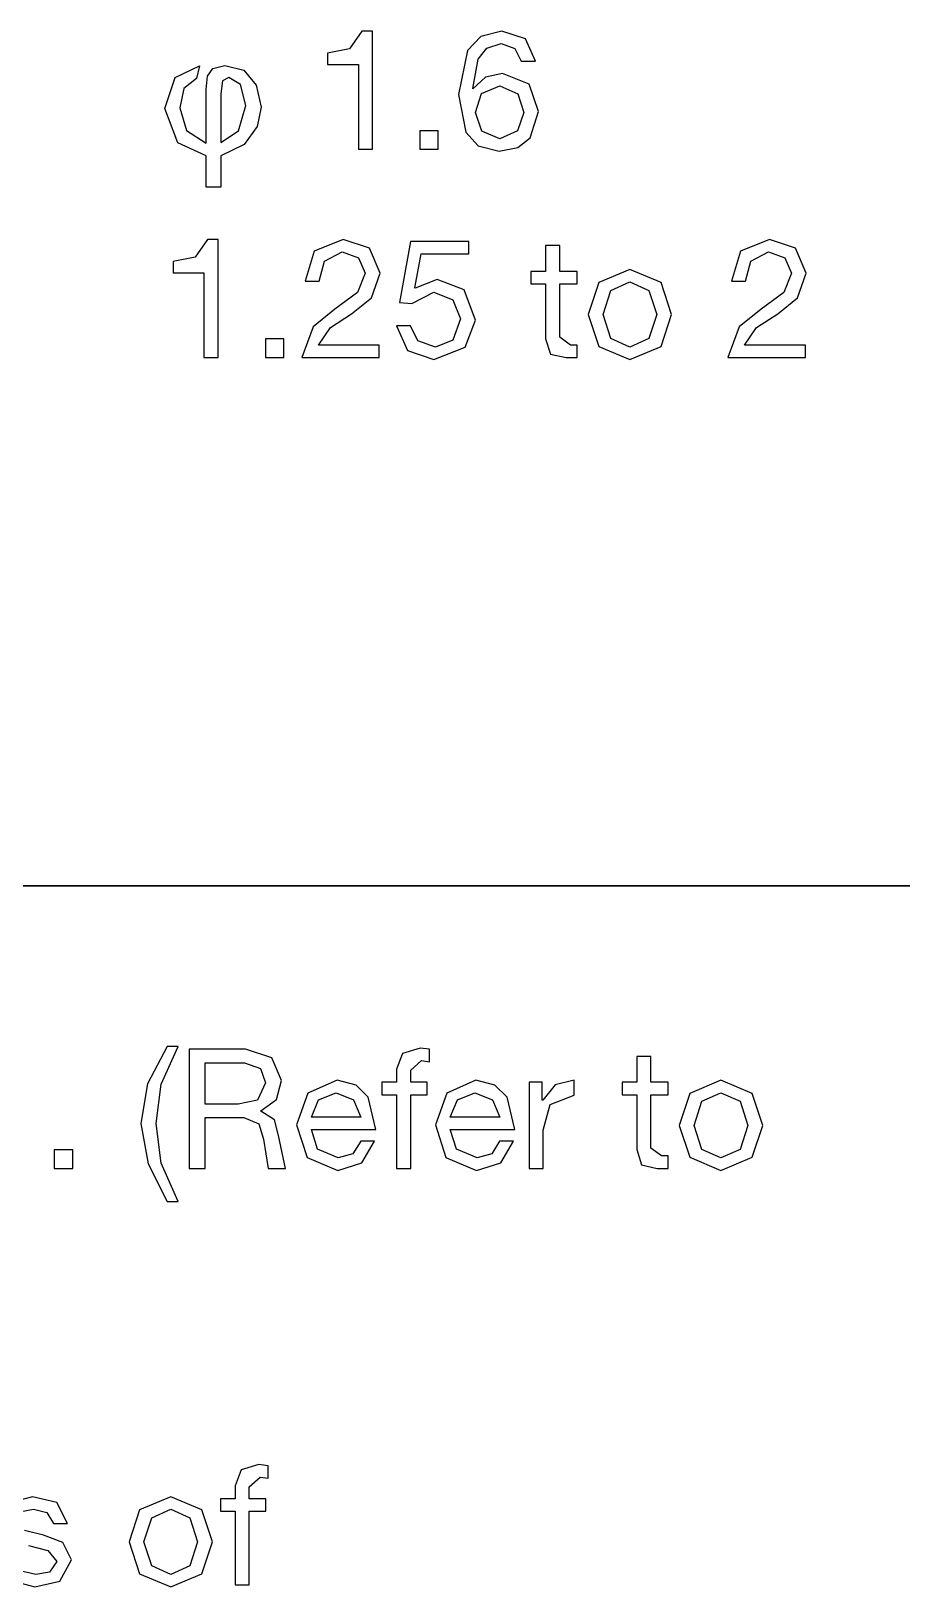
# Model space of a CAD drawing. Extents: x -212 to 220, y 7 to 294.
# Drawn here: x 105.86 to 120.6, y 93.51 to 119.86 of the extents above; entities that cross this region are included whole.
import ezdxf

# ---------------------------------------------------------------- set-up
doc = ezdxf.new("R2010")
doc.units = 0

msp = doc.modelspace()

# ---------------------------------------------------------------- linework, layer by layer
at = {"layer": '1'}
for p, q in [((111.459612, 119.862609), (111.25394, 119.561336)), ((111.641513, 119.862609), (111.459612, 119.862609)), ((111.641513, 117.861702), (111.641513, 119.862609)), ((113.47796, 119.772627), (113.251747, 119.533431)), ((113.833622, 119.862609), (113.47796, 119.772627)), ((113.574724, 119.576516), (113.82122, 119.65177)), ((113.82122, 119.65177), (114.05273, 119.569604)), ((114.22998, 119.729284), (113.833622, 119.862609)), ((114.399995, 119.354114), (114.22998, 119.729284)), ((111.25394, 119.561336), (110.880837, 119.486405)), ((110.880837, 119.486405), (110.880837, 119.296236)), ((113.251747, 119.533431), (113.097751, 118.791876)), ((113.337529, 118.891094), (113.430547, 119.387704)), ((113.430547, 119.387704), (113.574724, 119.576516)), ((114.05273, 119.569604), (114.160216, 119.354114)), ((108.300985, 119.078353), (108.71164, 119.275412)), ((108.71164, 119.275412), (108.663408, 119.060439)), ((108.71164, 119.275412), (108.71164, 119.275412)), ((108.846687, 119.099024), (108.940393, 119.228559)), ((108.940393, 119.228559), (109.141587, 119.279546)), ((109.141587, 119.279546), (109.461291, 119.19962)), ((109.461291, 119.19962), (109.670752, 118.94744)), ((110.880837, 119.296236), (111.401735, 119.296236)), ((111.401735, 119.296236), (111.401735, 117.861702)), ((113.84189, 119.147409), (113.55457, 119.085397)), ((114.291991, 118.962407), (113.84189, 119.147409)), ((114.160216, 119.354114), (114.399995, 119.354114)), ((108.123219, 118.550566), (108.300985, 119.078353)), ((108.449468, 118.888184), (108.378155, 118.56159)), ((108.663408, 119.060439), (108.449468, 118.888184)), ((108.826016, 118.874404), (108.846687, 119.099024)), ((108.826016, 117.964901), (108.826016, 118.874404)), ((109.10438, 119.023232), (109.071307, 118.802746)), ((109.211866, 119.074219), (109.10438, 119.023232)), ((109.404791, 118.96122), (109.211866, 119.074219)), ((109.495742, 118.601553), (109.404791, 118.96122)), ((109.670752, 118.94744), (109.75619, 118.576748)), ((113.341664, 118.88696), (113.337529, 118.891094)), ((113.55457, 119.085397), (113.341664, 118.88696)), ((113.488941, 118.805828), (113.796415, 118.936569)), ((113.796415, 118.936569), (114.102856, 118.802211)), ((113.796415, 118.936569), (113.796415, 118.936569)), ((114.453738, 118.498354), (114.291991, 118.962407)), ((109.071307, 118.802746), (109.071307, 117.975925)), ((109.37034, 118.171606), (109.495742, 118.601553)), ((109.75619, 118.576748), (109.688666, 118.244642)), ((113.097751, 118.791876), (113.219707, 118.152123)), ((113.383005, 118.485952), (113.488941, 118.805828)), ((114.102856, 118.802211), (114.201558, 118.481818)), ((108.34646, 117.973169), (108.123219, 118.550566)), ((108.378155, 118.56159), (108.489776, 118.179874)), ((113.492042, 118.169693), (113.383005, 118.485952)), ((114.201558, 118.481818), (114.096655, 118.172276)), ((114.310078, 118.054971), (114.453738, 118.498354)), ((108.489776, 118.179874), (108.826016, 117.964901)), ((109.071307, 117.975925), (109.37034, 118.171606)), ((109.688666, 118.244642), (109.469559, 117.940096)), ((112.755654, 118.175894), (112.441462, 118.175894)), ((112.441462, 118.175894), (112.441462, 117.861702)), ((112.755654, 117.861702), (112.755654, 118.175894)), ((113.219707, 118.152123), (113.429126, 117.919838)), ((113.796415, 118.039468), (113.492042, 118.169693)), ((114.096655, 118.172276), (113.796415, 118.039468)), ((114.104923, 117.892578), (114.310078, 118.054971)), ((108.826016, 117.748549), (108.34646, 117.973169)), ((109.469559, 117.940096), (109.071307, 117.748549)), ((111.401735, 117.861702), (111.641513, 117.861702)), ((112.441462, 117.861702), (112.755654, 117.861702)), ((113.429126, 117.919838), (113.788147, 117.828629)), ((113.788147, 117.828629), (114.104923, 117.892578)), ((108.826016, 117.22214), (108.826016, 117.748549)), ((109.071307, 117.748549), (109.071307, 117.22214)), ((109.071307, 117.22214), (108.826016, 117.22214)), ((108.845824, 116.335183), (108.640152, 116.03391)), ((109.027724, 116.335183), (108.845824, 116.335183)), ((109.027724, 114.334276), (109.027724, 116.335183)), ((111.146454, 116.335183), (110.656562, 116.133646)), ((111.588803, 116.187389), (111.146454, 116.335183)), ((112.2854, 116.30211), (112.099365, 115.26445)), ((113.273451, 116.30211), (112.2854, 116.30211)), ((113.273451, 116.091271), (113.273451, 116.30211)), ((114.812372, 116.231831), (114.572593, 116.231831)), ((114.572593, 116.231831), (114.572593, 115.793616)), ((114.812372, 115.793616), (114.812372, 116.231831)), ((118.362535, 116.335183), (117.872643, 116.133646)), ((118.804884, 116.187389), (118.362535, 116.335183)), ((108.640152, 116.03391), (108.267049, 115.95898)), ((108.267049, 115.95898), (108.267049, 115.768811)), ((110.656562, 116.133646), (110.501533, 115.628251)), ((110.741311, 115.628251), (110.828644, 115.966214)), ((110.828644, 115.966214), (111.129917, 116.124344)), ((111.129917, 116.124344), (111.404835, 116.025125)), ((111.404835, 116.025125), (111.518523, 115.764677)), ((111.770703, 115.760543), (111.588803, 116.187389)), ((112.359814, 115.512496), (112.4673, 116.091271)), ((112.4673, 116.091271), (113.273451, 116.091271)), ((117.872643, 116.133646), (117.717614, 115.628251)), ((117.957392, 115.628251), (118.044725, 115.966214)), ((118.044725, 115.966214), (118.345998, 116.124344)), ((118.345998, 116.124344), (118.620916, 116.025125)), ((118.620916, 116.025125), (118.734604, 115.764677)), ((118.986785, 115.760543), (118.804884, 116.187389)), ((108.267049, 115.768811), (108.787946, 115.768811)), ((108.787946, 115.768811), (108.787946, 114.334276)), ((111.518523, 115.764677), (111.389332, 115.433948)), ((111.621876, 115.344548), (111.770703, 115.760543)), ((114.572593, 115.793616), (114.324547, 115.793616)), ((114.324547, 115.793616), (114.324547, 115.582776)), ((115.105893, 115.793616), (114.812372, 115.793616)), ((115.105893, 115.582776), (115.105893, 115.793616)), ((115.999893, 115.826688), (115.472795, 115.605514)), ((116.526992, 115.605514), (115.999893, 115.826688)), ((118.734604, 115.764677), (118.605413, 115.433948)), ((118.837957, 115.344548), (118.986785, 115.760543)), ((110.501533, 115.628251), (110.741311, 115.628251)), ((111.389332, 115.433948), (111.005894, 115.152829)), ((112.30607, 115.252048), (112.67814, 115.442217)), ((112.363948, 115.508362), (112.359814, 115.512496)), ((112.736017, 115.653056), (112.363948, 115.508362)), ((112.67814, 115.442217), (113.004217, 115.314059)), ((113.193869, 115.482007), (112.736017, 115.653056)), ((113.385072, 114.966794), (113.193869, 115.482007)), ((114.324547, 115.582776), (114.572593, 115.582776)), ((114.572593, 115.582776), (114.572593, 114.652602)), ((114.812372, 114.677407), (114.812372, 115.582776)), ((114.812372, 115.582776), (115.105893, 115.582776)), ((115.472795, 115.605514), (115.292961, 115.061879)), ((115.545142, 115.061879), (115.67795, 115.472189)), ((115.67795, 115.472189), (115.999893, 115.615849)), ((115.999893, 115.615849), (116.321837, 115.472189)), ((116.321837, 115.472189), (116.454645, 115.061879)), ((116.706825, 115.061879), (116.526992, 115.605514)), ((117.717614, 115.628251), (117.957392, 115.628251)), ((118.605413, 115.433948), (118.221975, 115.152829)), ((111.005894, 115.152829), (110.634858, 114.856724)), ((111.287013, 115.074281), (111.621876, 115.344548)), ((112.099365, 115.26445), (112.30607, 115.252048)), ((113.004217, 115.314059), (113.128757, 114.987465)), ((118.221975, 115.152829), (117.850939, 114.856724)), ((118.503094, 115.074281), (118.837957, 115.344548)), ((110.92993, 114.845355), (111.287013, 115.074281)), ((113.128757, 114.987465), (113.003184, 114.630382)), ((113.208855, 114.506875), (113.385072, 114.966794)), ((115.292961, 115.061879), (115.472795, 114.521861)), ((115.292961, 115.061879), (115.292961, 115.061879)), ((115.67795, 114.655186), (115.545142, 115.061879)), ((115.545142, 115.061879), (115.545142, 115.061879)), ((116.454645, 115.061879), (116.321837, 114.655186)), ((116.526992, 114.521861), (116.706825, 115.061879)), ((118.146011, 114.845355), (118.503094, 115.074281)), ((110.142899, 114.648468), (109.828707, 114.648468)), ((109.828707, 114.648468), (109.828707, 114.334276)), ((110.142899, 114.334276), (110.142899, 114.648468)), ((110.634858, 114.856724), (110.443656, 114.334276)), ((110.724775, 114.545116), (110.92993, 114.845355)), ((112.2854, 114.87171), (112.045621, 114.87171)), ((112.045621, 114.87171), (112.236824, 114.451581)), ((112.410973, 114.615912), (112.2854, 114.87171)), ((113.003184, 114.630382), (112.707078, 114.512043)), ((114.572593, 114.652602), (114.653208, 114.392671)), ((114.994272, 114.545116), (114.812372, 114.677407)), ((115.999893, 114.512043), (115.67795, 114.655186)), ((116.321837, 114.655186), (115.999893, 114.512043)), ((117.850939, 114.856724), (117.659737, 114.334276)), ((117.940856, 114.545116), (118.146011, 114.845355)), ((111.754167, 114.545116), (110.724775, 114.545116)), ((111.754167, 114.334276), (111.754167, 114.545116)), ((112.236824, 114.451581), (112.682274, 114.301203)), ((112.707078, 114.512043), (112.410973, 114.615912)), ((112.682274, 114.301203), (113.208855, 114.506875)), ((114.653208, 114.392671), (114.919858, 114.334276)), ((115.105893, 114.545116), (114.994272, 114.545116)), ((115.105893, 114.334276), (115.105893, 114.545116)), ((115.472795, 114.521861), (115.999893, 114.301203)), ((115.999893, 114.301203), (116.526992, 114.521861)), ((118.970248, 114.545116), (117.940856, 114.545116)), ((118.970248, 114.334276), (118.970248, 114.545116)), ((108.787946, 114.334276), (109.027724, 114.334276)), ((109.828707, 114.334276), (110.142899, 114.334276)), ((110.443656, 114.334276), (111.754167, 114.334276)), ((114.919858, 114.334276), (115.105893, 114.334276)), ((117.659737, 114.334276), (118.970248, 114.334276)), ((122.817549, 105.38719), (105.517717, 105.38719)), ((105.518, 105.387), (122.817831, 105.387)), ((108.162704, 102.663475), (107.834557, 102.034058)), ((108.061933, 102.026306), (108.348737, 102.663475)), ((108.348737, 102.663475), (108.162704, 102.663475)), ((109.488715, 102.618), (108.537871, 102.618)), ((108.537871, 102.618), (108.537871, 100.600557)), ((109.935716, 102.47434), (109.488715, 102.618)), ((112.151597, 102.547204), (112.048761, 102.279004)), ((112.44977, 102.638671), (112.151597, 102.547204)), ((112.606865, 102.618), (112.44977, 102.638671)), ((112.606865, 102.407161), (112.606865, 102.618)), ((108.806589, 101.687827), (108.806589, 102.390624)), ((108.806589, 102.390624), (109.47218, 102.390624)), ((109.47218, 102.390624), (109.746581, 102.293473)), ((109.746581, 102.293473), (109.831847, 102.047494)), ((110.100564, 102.088835), (109.935716, 102.47434)), ((112.048761, 102.279004), (112.048761, 102.059896)), ((112.28854, 102.262467), (112.470439, 102.427831)), ((112.28854, 102.059896), (112.28854, 102.262467)), ((112.470439, 102.427831), (112.606865, 102.407161)), ((116.355466, 102.498111), (116.115687, 102.498111)), ((116.115687, 102.498111), (116.115687, 102.059896)), ((116.355466, 102.059896), (116.355466, 102.498111)), ((107.834557, 102.034058), (107.720353, 101.361232)), ((107.976667, 101.361232), (108.061933, 102.026306)), ((109.831847, 102.047494), (109.692838, 101.75759)), ((110.016332, 101.767408), (110.100564, 102.088835)), ((111.041075, 102.092969), (110.547564, 101.877479)), ((111.364117, 102.012483), (111.041075, 102.092969)), ((111.569726, 101.808749), (111.364117, 102.012483)), ((112.048761, 102.059896), (111.800716, 102.059896)), ((111.800716, 102.059896), (111.800716, 101.849057)), ((112.569657, 102.059896), (112.28854, 102.059896)), ((112.569657, 101.849057), (112.569657, 102.059896)), ((113.392344, 102.092969), (112.898837, 101.877479)), ((113.715388, 102.012483), (113.392344, 102.092969)), ((113.920998, 101.808749), (113.715388, 102.012483)), ((114.291523, 102.059896), (114.291513, 100.600557)), ((114.514767, 102.059896), (114.291523, 102.059896)), ((114.514767, 101.753972), (114.514767, 102.059896)), ((114.736964, 102.013387), (114.523022, 101.753972)), ((115.056322, 102.092969), (114.736964, 102.013387)), ((115.056322, 101.840788), (115.056322, 102.092969)), ((116.115687, 102.059896), (115.867643, 102.059896)), ((115.867643, 102.059896), (115.867643, 101.849057)), ((116.648987, 102.059896), (116.355466, 102.059896)), ((116.648987, 101.849057), (116.648987, 102.059896)), ((117.541954, 102.092969), (117.014855, 101.871794)), ((118.069053, 101.871794), (117.541954, 102.092969)), ((109.692838, 101.75759), (109.364692, 101.687827)), ((109.749166, 101.576206), (110.016332, 101.767408)), ((110.547564, 101.877479), (110.35481, 101.336428)), ((110.606993, 101.468719), (110.727402, 101.75914)), ((110.727402, 101.75914), (111.024536, 101.88213)), ((111.024536, 101.88213), (111.320642, 101.76224)), ((111.320642, 101.76224), (111.446214, 101.468719)), ((111.698397, 101.25788), (111.569726, 101.808749)), ((111.800716, 101.849057), (112.048761, 101.849057)), ((112.048761, 101.849057), (112.048761, 100.600557)), ((112.28854, 100.600557), (112.28854, 101.849057)), ((112.28854, 101.849057), (112.569657, 101.849057)), ((112.898837, 101.877479), (112.706083, 101.336428)), ((112.958266, 101.468719), (113.078675, 101.75914)), ((113.078675, 101.75914), (113.375809, 101.88213)), ((113.375809, 101.88213), (113.671915, 101.76224)), ((113.671915, 101.76224), (113.797487, 101.468719)), ((114.04967, 101.25788), (113.920998, 101.808749)), ((114.523022, 101.753972), (114.514767, 101.753972)), ((114.649631, 101.684726), (115.056322, 101.840788)), ((115.867643, 101.849057), (116.115687, 101.849057)), ((116.115687, 101.849057), (116.115687, 100.918883)), ((116.355466, 100.943688), (116.355466, 101.849057)), ((116.355466, 101.849057), (116.648987, 101.849057)), ((117.014855, 101.871794), (116.835021, 101.328159)), ((117.087203, 101.328159), (117.220011, 101.738469)), ((117.220011, 101.738469), (117.541954, 101.88213)), ((117.541954, 101.88213), (117.863896, 101.738469)), ((117.863896, 101.738469), (117.996705, 101.328159)), ((118.248887, 101.328159), (118.069053, 101.871794)), ((109.364692, 101.687827), (108.806589, 101.687827)), ((108.806589, 100.600557), (108.806589, 101.460451)), ((108.806589, 101.460451), (109.463911, 101.460451)), ((109.463911, 101.460451), (109.716608, 101.352964)), ((109.749166, 101.572072), (109.749166, 101.576206)), ((109.982221, 101.421177), (109.749166, 101.572072)), ((111.446214, 101.468719), (110.606993, 101.468719)), ((113.797487, 101.468719), (112.958266, 101.468719)), ((114.531292, 101.249611), (114.649631, 101.684726)), ((107.720353, 101.361232), (107.840759, 100.675487)), ((108.061933, 100.68634), (107.976667, 101.361232)), ((109.716608, 101.352964), (109.798774, 101.096649)), ((110.050953, 101.158661), (109.982221, 101.421177)), ((110.35481, 101.336428), (110.533616, 100.784525)), ((110.711896, 100.923534), (110.606993, 101.25788)), ((110.606993, 101.25788), (111.698397, 101.25788)), ((112.706083, 101.336428), (112.884889, 100.784525)), ((113.063167, 100.923534), (112.958266, 101.25788)), ((112.958266, 101.25788), (114.04967, 101.25788)), ((114.531292, 100.600557), (114.531292, 101.249611)), ((116.835021, 101.328159), (117.014855, 100.788142)), ((116.835021, 101.328159), (116.835021, 101.328159)), ((117.220011, 100.921467), (117.087203, 101.328159)), ((117.087203, 101.328159), (117.087203, 101.328159)), ((117.996705, 101.328159), (117.863896, 100.921467)), ((118.069053, 100.788142), (118.248887, 101.328159)), ((109.798774, 101.096649), (109.873189, 100.600557)), ((110.170844, 100.600557), (110.050953, 101.158661)), ((111.061744, 100.778323), (110.711896, 100.923534)), ((111.44208, 101.063577), (111.309273, 100.849637)), ((111.677724, 101.063577), (111.44208, 101.063577)), ((111.463268, 100.694608), (111.677724, 101.063577)), ((113.413017, 100.778323), (113.063167, 100.923534)), ((113.793353, 101.063577), (113.660546, 100.849637)), ((114.028997, 101.063577), (113.793353, 101.063577)), ((113.81454, 100.694608), (114.028997, 101.063577)), ((116.537365, 100.811396), (116.355466, 100.943688)), ((117.541954, 100.778323), (117.220011, 100.921467)), ((117.863896, 100.921467), (117.541954, 100.778323)), ((106.567972, 100.914749), (106.253778, 100.914749)), ((106.253778, 100.914749), (106.253778, 100.600557)), ((106.567972, 100.600557), (106.567972, 100.914749)), ((107.840759, 100.675487), (108.162704, 100.042453)), ((108.348737, 100.042453), (108.061933, 100.68634)), ((110.533616, 100.784525), (111.053475, 100.567484)), ((111.053475, 100.567484), (111.463268, 100.694608)), ((111.309273, 100.849637), (111.061744, 100.778323)), ((112.884889, 100.784525), (113.404748, 100.567484)), ((113.404748, 100.567484), (113.81454, 100.694608)), ((113.660546, 100.849637), (113.413017, 100.778323)), ((116.115687, 100.918883), (116.196302, 100.658951)), ((116.196302, 100.658951), (116.462954, 100.600557)), ((116.648987, 100.811396), (116.537365, 100.811396)), ((116.648987, 100.600557), (116.648987, 100.811396)), ((117.014855, 100.788142), (117.541954, 100.567484)), ((117.541954, 100.567484), (118.069053, 100.788142)), ((106.253778, 100.600557), (106.567972, 100.600557)), ((108.537871, 100.600557), (108.806589, 100.600557)), ((109.873189, 100.600557), (110.170844, 100.600557)), ((112.048761, 100.600557), (112.28854, 100.600557)), ((114.291513, 100.600557), (114.531292, 100.600557)), ((116.462954, 100.600557), (116.648987, 100.600557)), ((108.162704, 100.042453), (108.348737, 100.042453)), ((109.419065, 95.492323), (109.31623, 95.224123)), ((109.717239, 95.58379), (109.419065, 95.492323)), ((109.874334, 95.563119), (109.717239, 95.58379)), ((109.874334, 95.35228), (109.874334, 95.563119)), ((109.31623, 95.224123), (109.31623, 95.005015)), ((109.556005, 95.207586), (109.737908, 95.37295)), ((109.556005, 95.005015), (109.556005, 95.207586)), ((109.737908, 95.37295), (109.874334, 95.35228)), ((105.88492, 95.038088), (105.515952, 94.941453)), ((106.295744, 94.944037), (105.88492, 95.038088)), ((106.480231, 94.583336), (106.295744, 94.944037)), ((108.22586, 95.038088), (107.698761, 94.816913)), ((108.752957, 94.816913), (108.22586, 95.038088)), ((109.31623, 95.005015), (109.068182, 95.005015)), ((109.068182, 95.005015), (109.068182, 94.794176)), ((109.837126, 95.005015), (109.556005, 95.005015)), ((109.837126, 94.794176), (109.837126, 95.005015)), ((105.692168, 94.790042), (105.901458, 94.827249)), ((105.901458, 94.827249), (106.125216, 94.775055)), ((106.125216, 94.775055), (106.240455, 94.583336)), ((107.698761, 94.816913), (107.518926, 94.273278)), ((107.771106, 94.273278), (107.903914, 94.683588)), ((107.903914, 94.683588), (108.22586, 94.827249)), ((108.22586, 94.827249), (108.547802, 94.683588)), ((108.547802, 94.683588), (108.68061, 94.273278)), ((108.93279, 94.273278), (108.752957, 94.816913)), ((109.068182, 94.794176), (109.31623, 94.794176)), ((109.31623, 94.794176), (109.31623, 93.545676)), ((109.556005, 93.545676), (109.556005, 94.794176)), ((109.556005, 94.794176), (109.837126, 94.794176)), ((106.070957, 94.389033), (105.747462, 94.470165)), ((106.398584, 94.265527), (106.070957, 94.389033)), ((106.240455, 94.583336), (106.480231, 94.583336)), ((105.814643, 94.211267), (106.144336, 94.126518)), ((106.144336, 94.126518), (106.294198, 93.94255)), ((106.546377, 93.971489), (106.398584, 94.265527)), ((107.518926, 94.273278), (107.698761, 93.733261)), ((107.518926, 94.273278), (107.518926, 94.273278)), ((107.903914, 93.866586), (107.771106, 94.273278)), ((107.771106, 94.273278), (107.771106, 94.273278)), ((108.68061, 94.273278), (108.547802, 93.866586)), ((108.752957, 93.733261), (108.93279, 94.273278)), ((106.294198, 93.94255), (106.172241, 93.763233)), ((106.34639, 93.611822), (106.546377, 93.971489)), ((108.22586, 93.723442), (107.903914, 93.866586)), ((108.547802, 93.866586), (108.22586, 93.723442)), ((105.499936, 93.623707), (105.926262, 93.512603)), ((105.938665, 93.723442), (105.670981, 93.783387)), ((105.926262, 93.512603), (106.34639, 93.611822)), ((106.172241, 93.763233), (105.938665, 93.723442)), ((107.698761, 93.733261), (108.22586, 93.512603)), ((108.22586, 93.512603), (108.752957, 93.733261)), ((109.31623, 93.545676), (109.556005, 93.545676))]:
    msp.add_line(p, q, dxfattribs=at)

doc.saveas('drawing.dxf')
